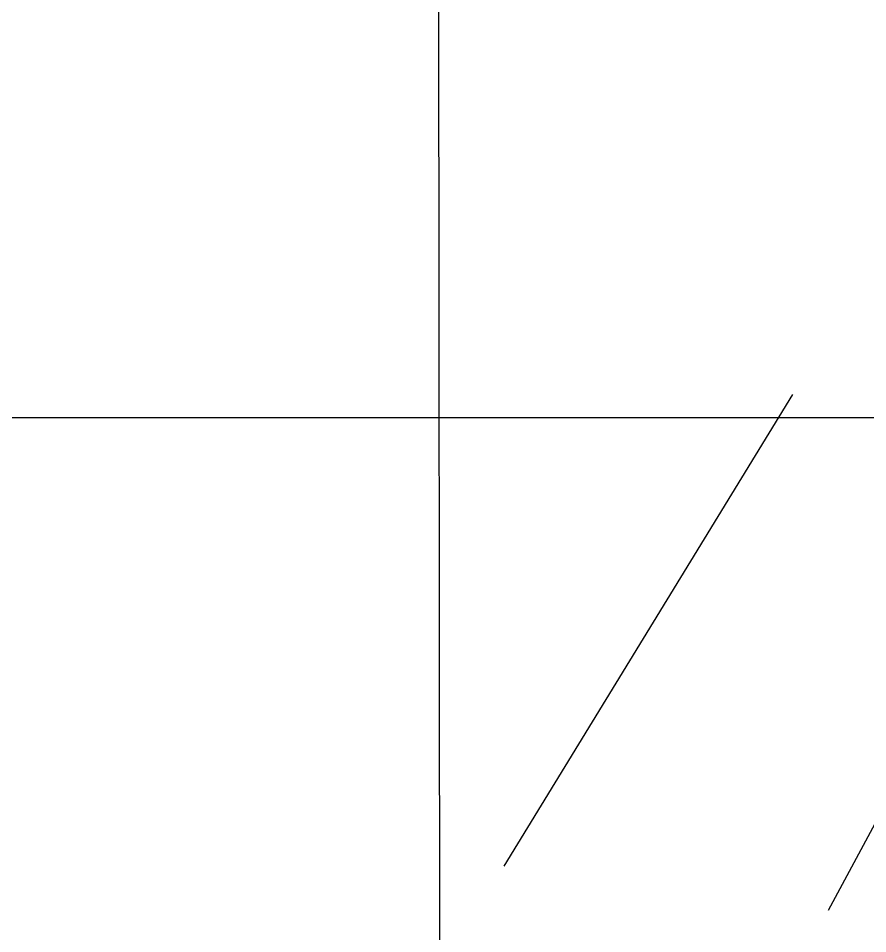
# Model space of a CAD drawing. Header units: centimetres. Extents: x -1797 to 2001, y -8788 to 1856.
# Drawn here: x -132.22 to -93.82, y -2188.3 to -2146.91 of the extents above; entities that cross this region are included whole.
import ezdxf

# ---------------------------------------------------------------- set-up
doc = ezdxf.new("R2010")
doc.units = ezdxf.units.CM
doc.header["$LTSCALE"] = 100
doc.header["$MEASUREMENT"] = 0
doc.linetypes.add('HIDDEN', pattern=[0.375, 0.25, -0.125])
doc.layers.add('HIDDEN -03', color=8, linetype='HIDDEN')
doc.layers.add('ID_Flooring_02', color=127, linetype='Continuous')
doc.styles.add('ISO', font='isocp2.shx', dxfattribs={"width": 0.8})
doc.dimstyles.new('DIM DET', dxfattribs={"dimtxt": 0.05, "dimasz": 0.025, "dimexe": 0.025, "dimexo": 0.025, "dimgap": 0.025, "dimtad": 1, "dimzin": 0, "dimdsep": 46, "dimtxsty": 'ISO', "dimblk": 'ARCHTICK', "dimcen": 0.1, "dimdle": 0.025, "dimclrd": 15, "dimclre": 15, "dimclrt": 2, "dimadec": 0, "dimazin": 0, "dimtfac": 1, "dimtmove": 2, "dimatfit": 0, "dimldrblk": 'ARCHTICK', "dimfxl": 0.17, "dimtzin": 1, "dimarcsym": 0})

# ---------------------------------------------------------------- blocks, each defined once
blk = doc.blocks.new('_ARCHTICK')
at = {"color": 0, "linetype": 'ByBlock', "const_width": 0.15}
blk.add_lwpolyline([(-0.5, -0.5), (0.5, 0.5)], dxfattribs=at)

msp = doc.modelspace()

# ---------------------------------------------------------------- linework, layer by layer
at = {"layer": 'ID_Flooring_02'}
for p, q in [((-113.13, -2229.68, 0), (-113.33, -1999.68, 0)), ((-303.13, -2164.968), (-55.15, -2164.968))]:
    msp.add_line(p, q, dxfattribs=at)

# ---------------------------------------------------------------- leaders
at = {"layer": 'HIDDEN -03'}
for points in [[(-58.075, -2099.956, 0), (-171.514, -2285.312, 0), (-171.514, -2379.072, 0)], [(-66.033, -2132.188, 0), (-151.675, -2291.652, 0), (-151.675, -2379.072, 0)], [(-61.412, -2166.686, 0), (-131.096, -2291.652, 0), (-131.096, -2379.072, 0)]]:
    msp.add_leader(points, dimstyle='DIM DET', override={"dimasz": 0.04, "dimtad": 0, "dimclrd": 251, "dimldrblk": 'Dot', "dimfxl": 0.1}, dxfattribs=at)

doc.saveas('drawing.dxf')
